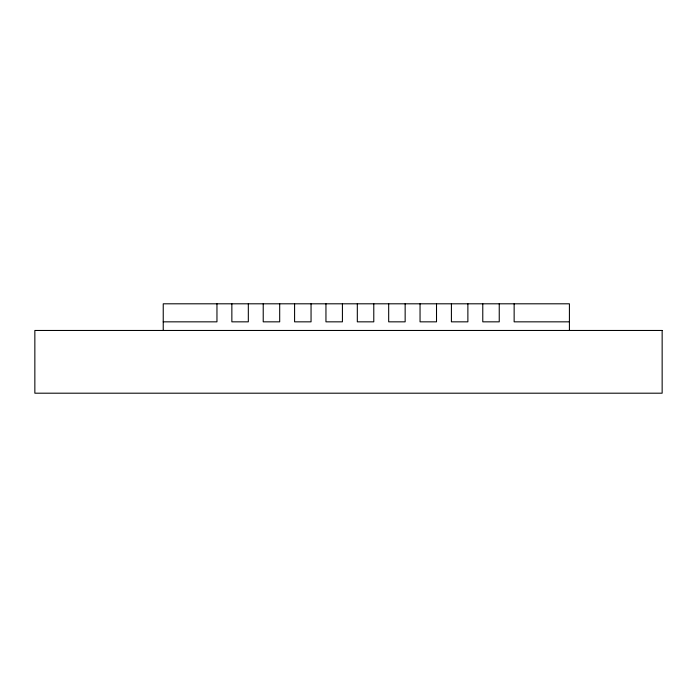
<?xml version="1.0" encoding="UTF-8"?>
<svg xmlns="http://www.w3.org/2000/svg" width="697" height="697" viewBox="0 0 697 697"><rect width="100%" height="100%" fill="white"/><g stroke="black" fill="none" stroke-linecap="round" stroke-linejoin="round"><path stroke-width="1.05" d="M163.237 321.84L216.959 321.84L216.959 303.805M569.414 321.84L514.142 321.84L514.142 303.805M569.414 330.465L569.414 303.805L163.237 303.805L163.237 330.465M499.244 303.805L499.244 321.84L482.777 321.84L482.777 303.805M467.879 303.805L467.879 321.84L451.412 321.84L451.412 303.805M436.514 303.805L436.514 321.84L420.047 321.84L420.047 303.805M405.149 303.805L405.149 321.84L388.682 321.84L388.682 303.805M373.784 303.805L373.784 321.84L357.317 321.84L357.317 303.805M342.419 303.805L342.419 321.84L325.952 321.84L325.952 303.805M311.054 303.805L311.054 321.84L294.587 321.84L294.587 303.805M279.689 303.805L279.689 321.84L263.222 321.84L263.222 303.805M248.324 303.805L248.324 321.84L231.857 321.84L231.857 303.805M662.15 330.465L34.85 330.465L34.85 393.195L662.15 393.195L662.15 330.465"/></g></svg>
